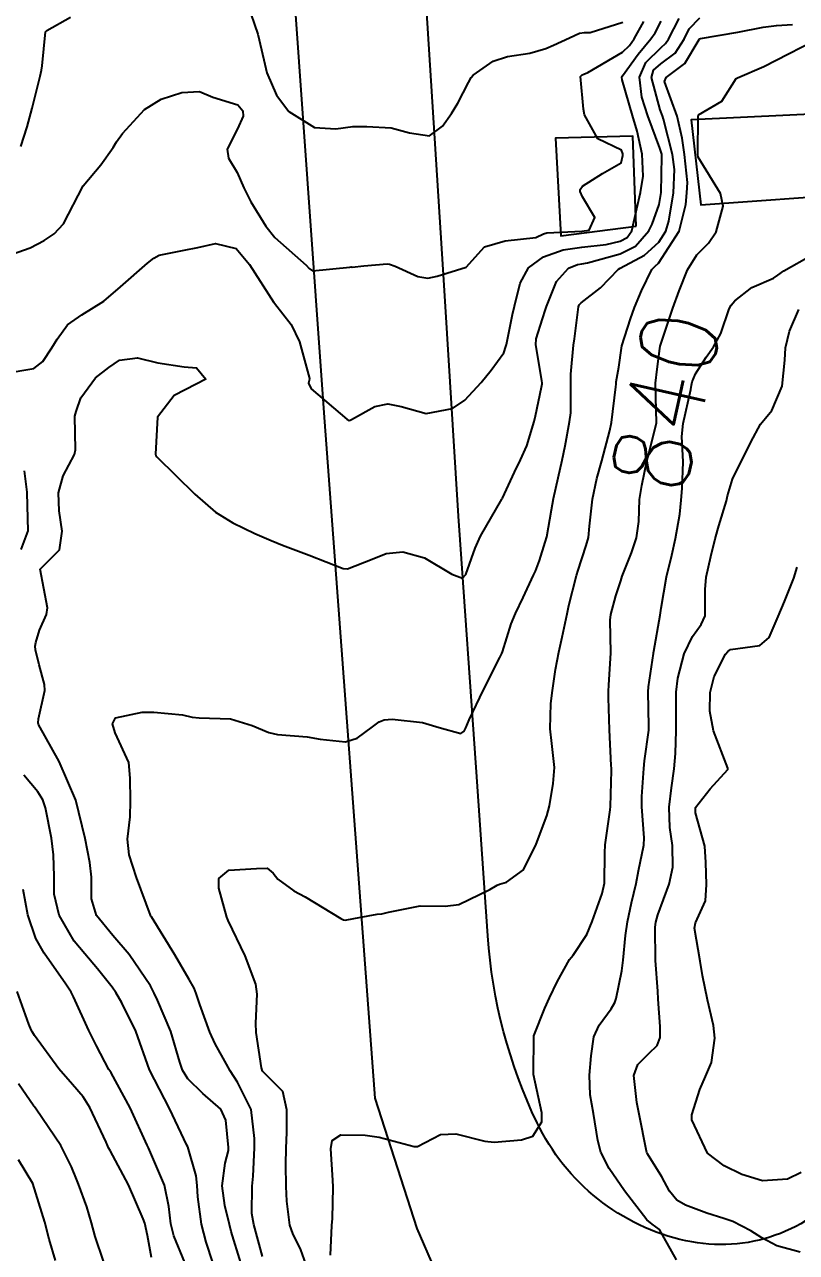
# Model space of a CAD drawing. Header units: metres. Extents: x 307586 to 320046, y 7427249 to 7434250.
# Drawn here: x 319321.3 to 319361.5, y 7429254.4 to 7429318.4 of the extents above; entities that cross this region are included whole.
import ezdxf
from ezdxf.enums import TextEntityAlignment as Align

# ---------------------------------------------------------------- set-up
doc = ezdxf.new("R2010")
doc.units = ezdxf.units.M
doc.header["$MEASUREMENT"] = 0
for name, color, linetype in [('Cotas', 45, 'Continuous'), ('Curvas de Nivel 1m', 11, 'Continuous'), ('Curvas de Nivel 5m', 15, 'Continuous'), ('Edificações', 30, 'Continuous'), ('Vias Primárias', 230, 'Continuous')]:
    doc.layers.add(name, color=color, linetype=linetype)
doc.styles.add('Style-STANDARD', font='STANDARD.shx')

msp = doc.modelspace()

# ---------------------------------------------------------------- linework, layer by layer
at = {"layer": 'Curvas de Nivel 1m', "flags": 128}
for points, elevation in [([(319332.898, 7429319.436), (319333.435, 7429317.87), (319333.749, 7429316.541), (319333.896, 7429315.865), (319334.401, 7429314.688), (319335.047, 7429313.853), (319336.385, 7429313.015), (319337.506, 7429312.945), (319338.385, 7429313.062), (319339.117, 7429313.071), (319340.385, 7429313.001), (319341.34, 7429312.733), (319342.381, 7429312.573), (319343.055, 7429313.085), (319343.518, 7429313.749), (319343.857, 7429314.287), (319344.417, 7429315.361), (319344.548, 7429315.611), (319344.653, 7429315.738), (319345.691, 7429316.466), (319346.433, 7429316.703), (319347.61, 7429316.878), (319348.437, 7429317.125), (319348.833, 7429317.292), (319349.675, 7429317.678), (319350.2, 7429317.918), (319350.446, 7429317.955), (319350.743, 7429317.963), (319352.451, 7429318.493)], 834), ([(319320.225, 7429300.195), (319321.769, 7429300.467), (319322.235, 7429300.822), (319322.701, 7429301.54), (319322.981, 7429301.993), (319323.516, 7429302.732), (319324.266, 7429303.258), (319325.405, 7429303.963), (319326.281, 7429304.714), (319327.685, 7429305.939), (319328.023, 7429306.209), (319328.299, 7429306.358), (319329.592, 7429306.629), (319330.306, 7429306.762), (319331.232, 7429306.973), (319332.305, 7429306.716), (319332.993, 7429305.873), (319334.273, 7429303.902), (319334.291, 7429303.877), (319334.307, 7429303.859), (319335.164, 7429302.749), (319335.598, 7429301.84), (319336.126, 7429299.93), (319336.117, 7429299.832), (319336.081, 7429299.691), (319336.219, 7429299.397), (319338.075, 7429297.811), (319338.202, 7429297.757), (319338.245, 7429297.767), (319338.32, 7429297.809), (319339.531, 7429298.476), (319340.211, 7429298.622), (319340.904, 7429298.473), (319342.206, 7429298.112), (319343.578, 7429298.377), (319344.214, 7429298.811), (319345.064, 7429299.727), (319345.583, 7429300.37), (319346.246, 7429301.276), (319346.363, 7429301.597), (319346.382, 7429301.709), (319346.707, 7429303.267), (319346.809, 7429303.705), (319347.094, 7429304.898), (319347.538, 7429305.698), (319348.309, 7429306.276), (319349.346, 7429306.647), (319350.314, 7429306.774), (319351.582, 7429306.917), (319352.317, 7429307.092), (319352.677, 7429307.278), (319352.921, 7429307.634), (319353.171, 7429308.795), (319353.377, 7429309.63), (319353.514, 7429310.47), (319353.456, 7429311.629), (319353.195, 7429312.822), (319352.952, 7429313.634), (319352.421, 7429315.489), (319352.392, 7429315.64), (319352.424, 7429315.702), (319353.243, 7429316.824), (319353.902, 7429317.625), (319354.129, 7429317.94), (319354.452, 7429318.543)], 836), ([(319321.092, 7429312.019), (319321.411, 7429313.043), (319321.679, 7429314.011), (319322.097, 7429315.692), (319322.168, 7429316.004), (319322.198, 7429316.222), (319322.37, 7429318.001), (319322.444, 7429318.073), (319323.674, 7429318.765)], 834), ([(319332.543, 7429253.871), (319332.051, 7429255.515), (319331.958, 7429255.877), (319331.708, 7429256.868), (319331.582, 7429257.882), (319331.735, 7429259.065), (319331.901, 7429259.719), (319331.909, 7429259.878), (319331.764, 7429261.313), (319331.512, 7429261.884), (319330.57, 7429262.687), (319329.788, 7429263.462), (319329.519, 7429263.913), (319329.379, 7429264.332), (319328.895, 7429265.919), (319328.206, 7429267.558), (319328.034, 7429267.928), (319327.847, 7429268.3), (319326.741, 7429269.941), (319325.878, 7429270.926), (319325.032, 7429271.963), (319324.778, 7429272.843), (319324.765, 7429273.967), (319324.682, 7429274.73), (319324.443, 7429275.972), (319323.963, 7429277.98), (319323.094, 7429279.989), (319322.012, 7429281.912), (319321.992, 7429282), (319322.015, 7429282.204), (319322.337, 7429283.69), (319322.319, 7429283.997), (319322.043, 7429285.026), (319321.858, 7429285.81), (319321.844, 7429286.003), (319321.867, 7429286.191), (319322.065, 7429286.825), (319322.43, 7429287.644), (319322.484, 7429287.996), (319322.103, 7429290), (319323.097, 7429291.011), (319323.249, 7429291.989), (319323.093, 7429293.041), (319323.045, 7429293.991), (319323.288, 7429294.863), (319323.878, 7429295.983), (319323.945, 7429296.214), (319323.911, 7429297.983), (319323.964, 7429298.223), (319324.212, 7429298.928), (319324.976, 7429299.969), (319325.673, 7429300.517), (319326.237, 7429300.896), (319327.164, 7429301.016), (319328.235, 7429300.762), (319329.601, 7429300.547), (319330.232, 7429300.49), (319330.724, 7429299.902), (319330.22, 7429299.642), (319329.074, 7429299.061), (319328.203, 7429297.93), (319328.109, 7429295.995), (319328.125, 7429295.93), (319328.172, 7429295.857), (319330.153, 7429293.91), (319331.226, 7429292.976), (319332.138, 7429292.422), (319333.286, 7429291.868), (319334.127, 7429291.496), (319334.715, 7429291.261), (319336.116, 7429290.734), (319337.881, 7429290.037), (319338.106, 7429290.023), (319339.39, 7429290.521), (319340.118, 7429290.823), (319340.989, 7429290.908), (319342.116, 7429290.6), (319343.54, 7429289.746), (319344.101, 7429289.532), (319344.271, 7429289.737), (319344.751, 7429291.103), (319345.043, 7429291.726), (319346.152, 7429293.644), (319346.176, 7429293.687), (319346.182, 7429293.71), (319346.807, 7429295.063), (319347.123, 7429295.701), (319347.451, 7429296.437), (319347.832, 7429297.694), (319347.901, 7429297.998), (319348.221, 7429299.485), (319348.251, 7429299.661), (319348.251, 7429299.69), (319348.225, 7429299.833), (319347.919, 7429301.693), (319347.941, 7429302.008), (319348.266, 7429303.048), (319348.424, 7429303.535), (319348.473, 7429303.688), (319348.986, 7429304.99), (319349.624, 7429305.677), (319350.095, 7429305.882), (319350.305, 7429305.919), (319350.603, 7429305.962), (319352.311, 7429306.424), (319353.111, 7429306.836), (319353.805, 7429307.625), (319353.972, 7429307.978), (319354.337, 7429309), (319354.452, 7429309.619), (319354.489, 7429311.501), (319354.474, 7429311.619), (319354.376, 7429311.935), (319353.754, 7429313.626), (319353.437, 7429314.6), (319353.322, 7429315.631), (319353.656, 7429316.403), (319354.439, 7429317.183), (319354.669, 7429317.389), (319354.823, 7429317.616), (319355.38, 7429318.684)], 837), ([(319333.676, 7429254.197), (319333.227, 7429255.865), (319333.124, 7429256.443), (319333.143, 7429257.866), (319333.196, 7429258.397), (319333.258, 7429259.865), (319333.267, 7429260.348), (319333.084, 7429261.867), (319332.379, 7429263.282), (319332, 7429263.878), (319331.796, 7429264.231), (319331.206, 7429265.288), (319330.931, 7429265.893), (319330.412, 7429267.324), (319330.228, 7429267.904), (319330.114, 7429268.175), (319329.85, 7429268.625), (319329.11, 7429269.918), (319327.892, 7429271.891), (319327.867, 7429271.93), (319327.847, 7429271.977), (319327.114, 7429273.938), (319326.734, 7429275.133), (319326.65, 7429275.943), (319326.778, 7429277.114), (319326.807, 7429277.942), (319326.789, 7429279.128), (319326.716, 7429279.943), (319326.006, 7429281.48), (319325.861, 7429281.952), (319326.016, 7429282.256), (319327.402, 7429282.553), (319328.019, 7429282.556), (319329.514, 7429282.419), (319330.017, 7429282.305), (319330.383, 7429282.271), (319332.016, 7429282.208), (319333.134, 7429281.869), (319334.008, 7429281.502), (319334.458, 7429281.401), (319336.004, 7429281.265), (319336.683, 7429281.143), (319338.001, 7429281.009), (319338.603, 7429281.204), (319339.409, 7429281.796), (319339.761, 7429282.047), (319340.017, 7429282.155), (319340.43, 7429282.197), (319342.015, 7429282.016), (319342.884, 7429281.751), (319344.009, 7429281.455), (319344.183, 7429281.565), (319344.265, 7429281.736), (319344.451, 7429282.167), (319345.183, 7429283.723), (319346.05, 7429285.404), (319346.143, 7429285.619), (319346.174, 7429285.709), (319346.624, 7429287.158), (319346.852, 7429287.702), (319347.262, 7429288.527), (319347.804, 7429289.693), (319347.897, 7429289.901), (319348.115, 7429290.465), (319348.411, 7429291.405), (319348.484, 7429291.686), (319348.731, 7429293.1), (319348.833, 7429293.683), (319349.081, 7429294.769), (319349.291, 7429295.679), (319349.44, 7429296.428), (319349.676, 7429297.675), (319349.732, 7429298.151), (319349.747, 7429299.675), (319349.743, 7429300.162), (319349.88, 7429301.674), (319349.929, 7429302.001), (319350.132, 7429303.671), (319350.17, 7429303.775), (319350.276, 7429303.882), (319351.284, 7429304.659), (319352.225, 7429305.641), (319352.303, 7429305.684), (319353.575, 7429306.362), (319354.317, 7429307.033), (319354.69, 7429307.614), (319354.848, 7429308.135), (319355.084, 7429309.613), (319355.146, 7429310.827), (319355.038, 7429311.613), (319354.56, 7429313.449), (319354.509, 7429313.619), (319354.398, 7429313.939), (319353.941, 7429315.625), (319354.053, 7429315.998), (319354.43, 7429316.322), (319355.172, 7429316.876), (319355.64, 7429317.608), (319355.907, 7429318.146), (319356.454, 7429318.72)], 838), ([(319335.941, 7429253.827), (319335.68, 7429254.545), (319335.259, 7429255.407), (319335.103, 7429255.839), (319334.951, 7429257.081), (319334.92, 7429257.842), (319334.89, 7429258.998), (319334.906, 7429259.843), (319334.938, 7429260.659), (319334.954, 7429261.842), (319334.739, 7429262.802), (319333.792, 7429263.739), (319333.687, 7429263.861), (319333.622, 7429264.034), (319333.355, 7429265.865), (319333.329, 7429266.357), (319333.394, 7429267.864), (319333.325, 7429268.389), (319332.778, 7429269.871), (319331.89, 7429271.708), (319331.828, 7429271.881), (319331.41, 7429273.389), (319331.409, 7429273.888), (319331.917, 7429274.328), (319333.363, 7429274.421), (319333.919, 7429274.44), (319334.232, 7429274.172), (319334.479, 7429273.852), (319335.316, 7429273.248), (319335.904, 7429272.938), (319337.766, 7429271.811), (319337.892, 7429271.735), (319337.982, 7429271.719), (319338.437, 7429271.805), (319339.657, 7429272.03), (319339.896, 7429272.06), (319340.247, 7429272.136), (319341.9, 7429272.474), (319343.186, 7429272.461), (319343.901, 7429272.543), (319345.518, 7429273.325), (319345.911, 7429273.55), (319346.024, 7429273.596), (319346.389, 7429273.705), (319347.276, 7429274.34), (319347.933, 7429275.69), (319348.485, 7429277.154), (319348.624, 7429277.683), (319348.82, 7429278.836), (319348.886, 7429279.681), (319348.757, 7429280.927), (319348.659, 7429281.684), (319348.698, 7429283.011), (319348.788, 7429283.682), (319348.942, 7429284.788), (319349.107, 7429285.68), (319349.288, 7429286.46), (319349.544, 7429287.675), (319349.644, 7429288.117), (319350.04, 7429289.671), (319350.055, 7429289.72), (319350.106, 7429289.894), (319350.546, 7429291.244), (319350.656, 7429291.662), (319350.72, 7429292.243), (319350.864, 7429293.659), (319351.096, 7429294.729), (319351.353, 7429295.652), (319351.78, 7429297.228), (319351.865, 7429297.645), (319352.084, 7429299.504), (319352.098, 7429299.642), (319352.11, 7429299.756), (319352.236, 7429300.535), (319352.376, 7429301.513), (319352.403, 7429301.639), (319352.85, 7429303.051), (319353.061, 7429303.632), (319353.416, 7429304.499), (319353.953, 7429305.624), (319354.134, 7429305.792), (319354.306, 7429305.943), (319355.384, 7429307.604), (319355.728, 7429308.997), (319355.788, 7429309.606), (319355.812, 7429310.144), (319355.658, 7429311.607), (319355.533, 7429312.457), (319355.286, 7429313.611), (319354.623, 7429315.415), (319354.699, 7429315.617), (319355.687, 7429316.35), (319356.417, 7429317.6), (319356.443, 7429317.634), (319356.489, 7429317.645), (319358.447, 7429317.972), (319359.765, 7429318.241), (319360.451, 7429318.328), (319361.295, 7429318.381)], 839), ([(319355.243, 7429254.033), (319354.366, 7429255.61), (319353.983, 7429255.893), (319353.708, 7429256.122), (319352.542, 7429257.632), (319351.734, 7429258.781), (319351.301, 7429259.644), (319351.146, 7429260.255), (319350.924, 7429261.653), (319350.748, 7429262.621), (319350.705, 7429263.656), (319350.802, 7429264.654), (319350.942, 7429265.653), (319351.216, 7429266.255), (319351.835, 7429267.109), (319352.037, 7429267.442), (319352.1, 7429267.637), (319352.402, 7429269.09), (319352.468, 7429269.634), (319352.596, 7429270.919), (319352.687, 7429271.632), (319352.904, 7429272.629), (319353.141, 7429273.628), (319353.257, 7429274.293), (319353.541, 7429275.624), (319353.567, 7429276.004), (319353.44, 7429277.625), (319353.435, 7429278.158), (319353.549, 7429279.624), (319353.586, 7429280.027), (319353.8, 7429281.622), (319353.809, 7429281.828), (319353.768, 7429283.623), (319353.787, 7429283.872), (319354.041, 7429285.62), (319354.043, 7429285.64), (319354.064, 7429285.743), (319354.401, 7429287.615), (319354.449, 7429287.977), (319354.728, 7429289.611), (319354.997, 7429290.729), (319355.194, 7429291.604), (319355.414, 7429292.869), (319355.492, 7429293.6), (319355.546, 7429294.215), (319355.594, 7429295.599), (319355.516, 7429296.92), (319355.584, 7429297.599), (319355.987, 7429299.36), (319356.023, 7429299.593), (319356.053, 7429299.765), (319356.232, 7429300.182), (319356.784, 7429301.046), (319357.172, 7429301.581), (319357.547, 7429302.29), (319357.992, 7429303.573), (319358.088, 7429303.76), (319358.279, 7429303.989), (319359.177, 7429304.673), (319360.297, 7429305.171), (319360.525, 7429305.321), (319360.837, 7429305.542), (319362.312, 7429306.382)], 841), ([(319361.687, 7429254.431), (319360.467, 7429254.756), (319359.698, 7429255.182), (319359.125, 7429255.549), (319358.175, 7429256.031), (319357.709, 7429256.188), (319356.828, 7429256.463), (319355.716, 7429256.877), (319355.258, 7429257.137), (319354.888, 7429257.603), (319354.482, 7429258.361), (319353.742, 7429259.55), (319353.701, 7429259.62), (319353.681, 7429259.683), (319353.306, 7429261.625), (319353.178, 7429262.227), (319353.026, 7429263.628), (319353.228, 7429264.197), (319353.81, 7429264.771), (319354.235, 7429265.196), (319354.4, 7429265.611), (319354.398, 7429266.181), (319354.298, 7429267.613), (319354.265, 7429268.032), (319354.156, 7429269.616), (319354.14, 7429271.365), (319354.168, 7429271.616), (319354.276, 7429271.994), (319354.864, 7429273.606), (319355.048, 7429274.482), (319355.029, 7429275.604), (319354.902, 7429276.555), (319354.861, 7429277.607), (319354.987, 7429278.619), (319355.128, 7429279.603), (319355.192, 7429280.405), (319355.222, 7429281.602), (319355.221, 7429282.798), (319355.235, 7429283.602), (319355.313, 7429284.332), (319355.644, 7429285.596), (319356.072, 7429286.496), (319356.535, 7429287.129), (319356.737, 7429287.583), (319356.738, 7429288.942), (319356.783, 7429289.583), (319357.038, 7429290.662), (319357.252, 7429291.579), (319357.452, 7429292.265), (319357.85, 7429293.573), (319357.909, 7429293.82), (319358.17, 7429294.689), (319358.451, 7429295.295), (319358.596, 7429295.566), (319359.124, 7429296.63), (319359.627, 7429297.556), (319359.879, 7429297.88), (319360.21, 7429298.272), (319360.749, 7429299.542), (319360.887, 7429300.897), (319360.916, 7429301.54), (319361.129, 7429302.404), (319361.609, 7429303.53)], 842), ([(319321.102, 7429291.032), (319321.48, 7429292.01), (319321.437, 7429293.302), (319321.423, 7429294.011), (319321.28, 7429295.13)], 836), ([(319361.734, 7429258.58), (319361.026, 7429258.231), (319359.729, 7429258.143), (319358.653, 7429258.477), (319357.736, 7429258.927), (319356.864, 7429259.579), (319356.04, 7429261.316), (319356.047, 7429261.587), (319356.459, 7429262.911), (319356.752, 7429263.58), (319357.066, 7429264.315), (319357.245, 7429265.576), (319357.168, 7429266.239), (319356.867, 7429267.58), (319356.603, 7429268.835), (319356.477, 7429269.584), (319356.176, 7429271.3), (319356.241, 7429271.587), (319356.751, 7429272.734), (319356.803, 7429273.581), (319356.777, 7429274.735), (319356.724, 7429275.582), (319356.232, 7429277.316), (319356.241, 7429277.587), (319356.994, 7429278.559), (319357.913, 7429279.571), (319357.913, 7429279.642), (319357.178, 7429281.578), (319356.988, 7429282.616), (319356.995, 7429283.58), (319357.206, 7429284.418), (319357.803, 7429285.573), (319357.911, 7429285.725), (319358.065, 7429285.822), (319359.592, 7429286.031), (319360.072, 7429286.448), (319360.54, 7429287.543), (319360.872, 7429288.319), (319361.365, 7429289.531), (319361.53, 7429290.111)], 843), ([(319331.096, 7429253.886), (319330.75, 7429254.956), (319330.494, 7429255.892), (319330.304, 7429257.311), (319330.273, 7429257.902), (319330.228, 7429258.403), (319329.781, 7429259.909), (319329.744, 7429259.995), (319328.834, 7429261.919), (319327.793, 7429263.93), (319327.083, 7429265.937), (319326.356, 7429267.424), (319326.037, 7429267.948), (319325.846, 7429268.225), (319325.086, 7429269.192), (319324.416, 7429269.972), (319323.873, 7429270.632), (319323.087, 7429271.988), (319322.822, 7429273.073), (319322.82, 7429273.991), (319322.798, 7429275.118), (319322.69, 7429275.992), (319322.382, 7429277.571), (319322.231, 7429277.997), (319321.967, 7429278.409), (319321.247, 7429279.283)], 836), ([(319327.894, 7429254.145), (319327.687, 7429255.301), (319327.541, 7429255.932), (319327.456, 7429256.173), (319326.69, 7429257.94), (319325.741, 7429259.727), (319325.663, 7429259.872), (319325.628, 7429259.952), (319325.539, 7429260.161), (319324.688, 7429261.966), (319324.332, 7429262.525), (319323.785, 7429263.157), (319323.077, 7429263.987), (319321.81, 7429265.716), (319321.692, 7429265.882), (319321.626, 7429266.003), (319321.511, 7429266.311), (319320.906, 7429268.014)], 834), ([(319325.401, 7429253.954), (319324.964, 7429255.239), (319324.768, 7429255.964), (319324.532, 7429256.795), (319324.095, 7429257.974), (319323.988, 7429258.239), (319323.732, 7429258.871), (319323.166, 7429259.986), (319321.886, 7429261.884), (319321.805, 7429262), (319321.773, 7429262.041), (319320.972, 7429263.199)], 833), ([(319322.888, 7429253.988), (319322.563, 7429255.112), (319322.346, 7429255.993), (319321.723, 7429258), (319320.967, 7429259.244)], 832)]:
    msp.add_lwpolyline(points, dxfattribs=dict(at, elevation=elevation))
at = {"layer": 'Curvas de Nivel 5m', "flags": 128}
for points, elevation in [([(319320.297, 7429306.299), (319321.569, 7429306.745), (319322.31, 7429307.126), (319322.832, 7429307.478), (319323.311, 7429307.99), (319324.343, 7429309.98), (319325.258, 7429311.072), (319325.892, 7429311.965), (319326.075, 7429312.264), (319326.38, 7429312.7), (319327.531, 7429313.943), (319328.398, 7429314.483), (319329.48, 7429314.842), (319330.403, 7429314.886), (319331.096, 7429314.596), (319332.396, 7429314.185), (319332.646, 7429313.877), (319332.673, 7429313.594), (319332.383, 7429312.936), (319331.83, 7429311.888), (319331.9, 7429311.421), (319332.355, 7429310.666), (319332.702, 7429309.876), (319333.073, 7429309.135), (319333.847, 7429307.865), (319334.314, 7429307.274), (319335.945, 7429305.843), (319336.117, 7429305.667), (319336.29, 7429305.542), (319338.225, 7429305.743), (319338.292, 7429305.748), (319338.357, 7429305.745), (319338.96, 7429305.803), (319340.168, 7429305.918), (319340.295, 7429305.9), (319340.587, 7429305.786), (319341.771, 7429305.251), (319342.287, 7429305.168), (319342.783, 7429305.261), (319344.293, 7429305.74), (319345.242, 7429306.798), (319346.317, 7429307.114), (319347.913, 7429307.289), (319348.321, 7429307.479), (319348.485, 7429307.525), (319350.322, 7429307.613), (319350.694, 7429307.664), (319350.996, 7429308.327), (319350.34, 7429309.407), (319350.226, 7429309.671), (319350.235, 7429309.78), (319350.347, 7429309.953), (319351.394, 7429310.618), (319352.366, 7429311.164), (319352.453, 7429311.558), (319352.451, 7429311.639), (319352.375, 7429311.833), (319351.152, 7429312.43), (319350.453, 7429313.669), (319350.397, 7429313.974), (319350.249, 7429315.672), (319350.335, 7429315.76), (319350.424, 7429315.789), (319350.629, 7429315.871), (319352.436, 7429316.936), (319352.79, 7429317.286), (319353.034, 7429317.634), (319353.549, 7429318.532)], 835), ([(319337.22, 7429254.272), (319337.298, 7429255.814), (319337.322, 7429256.191), (319337.359, 7429257.814), (319337.351, 7429258.189), (319337.237, 7429259.815), (319337.31, 7429260.254), (319337.754, 7429260.548), (319339.031, 7429260.52), (319339.752, 7429260.412), (319341.572, 7429259.937), (319341.746, 7429259.934), (319342.952, 7429260.551), (319343.756, 7429260.594), (319345.262, 7429260.205), (319345.75, 7429260.155), (319347.168, 7429260.279), (319347.755, 7429260.471), (319348.232, 7429261.217), (319348.226, 7429261.685), (319347.793, 7429263.69), (319347.813, 7429265.69), (319348.38, 7429267.139), (319348.632, 7429267.682), (319349.026, 7429268.504), (319349.671, 7429269.672), (319349.759, 7429269.776), (319349.866, 7429269.895), (319350.571, 7429270.972), (319350.85, 7429271.656), (319351.37, 7429273.11), (319351.492, 7429273.646), (319351.518, 7429275.228), (319351.527, 7429275.646), (319351.792, 7429277.474), (319351.812, 7429277.642), (319351.859, 7429279.519), (319351.856, 7429279.642), (319351.839, 7429279.788), (319351.753, 7429281.644), (319351.694, 7429283.31), (319351.699, 7429283.645), (319351.727, 7429283.956), (319351.817, 7429285.644), (319351.789, 7429287.354), (319351.824, 7429287.644), (319352.093, 7429288.609), (319352.339, 7429289.399), (319352.417, 7429289.637), (319352.894, 7429290.859), (319353.166, 7429291.63), (319353.276, 7429292.494), (319353.324, 7429293.628), (319353.434, 7429294.357), (319353.708, 7429295.625), (319353.796, 7429296.015), (319354.203, 7429297.62), (319354.148, 7429299.621), (319354.152, 7429299.693), (319354.235, 7429300.432), (319354.369, 7429301.501), (319354.392, 7429301.618), (319354.461, 7429301.823), (319355.059, 7429303.608), (319355.379, 7429304.511), (319355.811, 7429305.597), (319356.311, 7429306.385), (319356.907, 7429306.994), (319357.318, 7429307.58), (319357.671, 7429308.911), (319357.541, 7429309.582), (319356.371, 7429311.459), (319356.35, 7429311.6), (319356.349, 7429311.624), (319356.378, 7429313.6), (319356.394, 7429313.68), (319357.609, 7429314.378), (319358.351, 7429315.571), (319358.423, 7429315.606), (319359.799, 7429316.186), (319360.433, 7429316.52), (319362.394, 7429317.521)], 840), ([(319329.641, 7429253.9), (319329.067, 7429255.289), (319328.912, 7429255.912), (319328.803, 7429256.817), (319328.576, 7429257.921), (319327.742, 7429259.863), (319327.706, 7429259.93), (319327.672, 7429260.002), (319326.792, 7429261.94), (319325.791, 7429263.771), (319325.72, 7429263.879), (319325.671, 7429263.952), (319325.023, 7429265.18), (319324.626, 7429265.968), (319323.839, 7429267.725), (319323.714, 7429267.981), (319323.441, 7429268.39), (319322.298, 7429269.996), (319321.874, 7429270.77), (319321.447, 7429272.007), (319321.219, 7429273.323)], 835)]:
    msp.add_lwpolyline(points, dxfattribs=dict(at, elevation=elevation))
at = {"layer": 'Edificações'}
for points in [[(319376.93, 7429314.409), (319356.011, 7429313.404), (319356.515, 7429308.99), (319373.015, 7429310.163), (319376.93, 7429314.409)], [(319353.14, 7429307.872), (319352.972, 7429312.565), (319348.945, 7429312.453), (319349.224, 7429307.369), (319353.14, 7429307.872)]]:
    msp.add_lwpolyline(points, dxfattribs=at)
at = {"layer": 'Vias Primárias'}
msp.add_lwpolyline([(319456.136, 7429301.352), (319437.417, 7429299.777), (319422.008, 7429297.576), (319410.943, 7429293.27), (319400.552, 7429287.815, 0.082816), (319385.363, 7429277.247), (319376.864, 7429268.953), (319364.182, 7429258.008, -0.285926), (319355.739, 7429255.02, -0.230893), (319347.982, 7429261.173, -0.094519), (319345.416, 7429270.904), (319344.84, 7429279.195), (319343.896, 7429292.774), (319343.162, 7429304.523), (319341.721, 7429327.192), (319341.198, 7429335.888), (319340.537, 7429347.359), (319339.792, 7429356.712, 0.02973), (319339.131, 7429370.772, -0.015339), (319338.384, 7429380.62, 0.060218), (319337.145, 7429388.048, -0.006535), (319334.992, 7429395.751, 0.22985), (319326.812, 7429405.242), (319316.624, 7429409.641)], format="xyb", dxfattribs=at)
msp.add_lwpolyline([(319456.136, 7429301.352), (319437.417, 7429299.777), (319422.008, 7429297.576), (319410.943, 7429293.27), (319400.552, 7429287.815, 0.082816), (319385.363, 7429277.247), (319376.864, 7429268.953), (319364.182, 7429258.008, -0.285926), (319355.739, 7429255.02, -0.230893), (319347.982, 7429261.173, -0.094519), (319345.416, 7429270.904), (319344.84, 7429279.195), (319343.896, 7429292.774), (319343.162, 7429304.523), (319341.721, 7429327.192), (319341.198, 7429335.888), (319340.537, 7429347.359), (319339.792, 7429356.712, 0.02973), (319339.131, 7429370.772, -0.015339), (319338.384, 7429380.62, 0.060218), (319337.145, 7429388.048, -0.006535), (319334.992, 7429395.751, 0.22985), (319326.812, 7429405.242), (319316.624, 7429409.641)], format="xyb", dxfattribs=at)
msp.add_lwpolyline([(319344.49, 7429249.307), (319341.739, 7429255.662), (319339.555, 7429262.453), (319336.884, 7429298.141), (319333.001, 7429352.765), (319331.296, 7429381.446), (319329.859, 7429388.636), (319328.97, 7429391.664)], dxfattribs=at)
msp.add_lwpolyline([(319344.49, 7429249.307), (319341.739, 7429255.662), (319339.555, 7429262.453), (319336.884, 7429298.141), (319333.001, 7429352.765), (319331.296, 7429381.446), (319329.859, 7429388.636), (319328.97, 7429391.664)], dxfattribs=at)
msp.add_rational_spline([(319426.323, 7429109.899), (319424.377, 7429109.647), (319422.432, 7429109.394), (319416.523, 7429108.203), (319410.614, 7429107.011), (319404.755, 7429105.698), (319398.897, 7429104.386), (319392.541, 7429103.022), (319386.185, 7429101.659), (319380.519, 7429100.639), (319374.853, 7429099.619), (319369.129, 7429099.533), (319363.405, 7429099.446), (319354.074, 7429099.873), (319344.743, 7429100.3), (319338.643, 7429100.759), (319332.544, 7429101.218), (319328.065, 7429102.546), (319323.587, 7429103.875), (319320.368, 7429105.51), (319317.149, 7429107.144), (319313.761, 7429110.005), (319310.372, 7429112.865), (319306.814, 7429116.644), (319303.256, 7429120.422), (319299.867, 7429124.169), (319296.478, 7429127.916), (319293.481, 7429131.866), (319290.484, 7429135.815), (319288.306, 7429138.983), (319286.127, 7429142.151), (319283.487, 7429146.188), (319280.847, 7429150.225), (319278.549, 7429154.005), (319276.251, 7429157.784), (319273.901, 7429161.822), (319271.55, 7429165.86), (319270.205, 7429169.198), (319268.859, 7429172.536), (319267.361, 7429176.809), (319265.863, 7429181.081), (319263.803, 7429185.715), (319261.743, 7429190.348), (319260.499, 7429193.807), (319259.255, 7429197.267), (319257.635, 7429201.779), (319256.016, 7429206.291), (319254.959, 7429209.493), (319253.903, 7429212.696), (319252.608, 7429217.641), (319251.313, 7429222.586), (319249.63, 7429230.009), (319247.946, 7429237.432), (319247.119, 7429242.953), (319246.291, 7429248.475), (319244.863, 7429256.11), (319243.434, 7429263.745), (319242.505, 7429268.482), (319241.575, 7429273.219), (319240.645, 7429284.077), (319239.715, 7429294.935), (319239.547, 7429303.076), (319239.378, 7429311.217), (319239.322, 7429320.308), (319239.267, 7429329.399), (319239.436, 7429339.335), (319239.605, 7429349.27), (319239.492, 7429352.682), (319239.379, 7429356.094), (319239.729, 7429368.018), (319240.079, 7429379.942), (319240.108, 7429382.838), (319240.138, 7429385.733), (319240.9, 7429390.728), (319241.663, 7429395.723), (319243.219, 7429400.503), (319244.775, 7429405.283), (319247.565, 7429413.858), (319255.515, 7429418.113), (319260.996, 7429421.046), (319267.212, 7429420.935), (319273.126, 7429420.829), (319278.59, 7429418.564), (319286.218, 7429415.46), (319293.846, 7429412.356), (319300.523, 7429409.214), (319307.2, 7429406.073), (319314.517, 7429402.997), (319321.835, 7429399.921), (319327.449, 7429397.561), (319328.97, 7429391.664)], [1, 1, 1, 1, 1, 1, 1, 1, 1, 1, 1, 1, 1, 1, 1, 1, 1, 1, 1, 1, 1, 1, 1, 1, 1, 1, 1, 1, 1, 1, 1, 1, 1, 1, 1, 1, 1, 1, 1, 1, 1, 1, 1, 1, 1, 1, 1, 1, 1, 1, 1, 1, 1, 1, 1, 1, 1, 1, 1, 1, 1, 1, 1, 1, 1, 1, 1, 1, 1, 1, 1, 1, 1, 1, 1, 1, 1, 0.927778470966, 1, 0.967754199408, 1, 0.982472319861, 1, 1, 1, 1, 1, 1, 1, 0.895992721189, 1], degree=2, knots=[28.805863, 28.805863, 28.805863, 29.242191, 29.242191, 30.242191, 30.242191, 31.242191, 31.242191, 32.242191, 32.242191, 33.242191, 33.242191, 34.242191, 34.242191, 35.242191, 35.242191, 36.242191, 36.242191, 37.242191, 37.242191, 38.242191, 38.242191, 39.242191, 39.242191, 40.242191, 40.242191, 41.242191, 41.242191, 42.242191, 42.242191, 43.242191, 43.242191, 44.242191, 44.242191, 45.242191, 45.242191, 46.242191, 46.242191, 47.242191, 47.242191, 48.242191, 48.242191, 49.242191, 49.242191, 50.242191, 50.242191, 51.242191, 51.242191, 52.242191, 52.242191, 53.242191, 53.242191, 54.242191, 54.242191, 55.242191, 55.242191, 56.242191, 56.242191, 57.242191, 57.242191, 58.242191, 58.242191, 59.242191, 59.242191, 60.242191, 60.242191, 61.242191, 61.242191, 62.242191, 62.242191, 63.242191, 63.242191, 64.242191, 64.242191, 65.242191, 65.242191, 66.242191, 66.242191, 67.006955, 67.006955, 67.516234, 67.516234, 67.891245, 67.891245, 68.891245, 68.891245, 69.891245, 69.891245, 70.891245, 70.891245, 71.811514, 71.811514, 71.811514], dxfattribs=at)
msp.add_rational_spline([(319426.323, 7429109.899), (319424.377, 7429109.647), (319422.432, 7429109.394), (319416.523, 7429108.203), (319410.614, 7429107.011), (319404.755, 7429105.698), (319398.897, 7429104.386), (319392.541, 7429103.022), (319386.185, 7429101.659), (319380.519, 7429100.639), (319374.853, 7429099.619), (319369.129, 7429099.533), (319363.405, 7429099.446), (319354.074, 7429099.873), (319344.743, 7429100.3), (319338.643, 7429100.759), (319332.544, 7429101.218), (319328.065, 7429102.546), (319323.587, 7429103.875), (319320.368, 7429105.51), (319317.149, 7429107.144), (319313.761, 7429110.005), (319310.372, 7429112.865), (319306.814, 7429116.644), (319303.256, 7429120.422), (319299.867, 7429124.169), (319296.478, 7429127.916), (319293.481, 7429131.866), (319290.484, 7429135.815), (319288.306, 7429138.983), (319286.127, 7429142.151), (319283.487, 7429146.188), (319280.847, 7429150.225), (319278.549, 7429154.005), (319276.251, 7429157.784), (319273.901, 7429161.822), (319271.55, 7429165.86), (319270.205, 7429169.198), (319268.859, 7429172.536), (319267.361, 7429176.809), (319265.863, 7429181.081), (319263.803, 7429185.715), (319261.743, 7429190.348), (319260.499, 7429193.807), (319259.255, 7429197.267), (319257.635, 7429201.779), (319256.016, 7429206.291), (319254.959, 7429209.493), (319253.903, 7429212.696), (319252.608, 7429217.641), (319251.313, 7429222.586), (319249.63, 7429230.009), (319247.946, 7429237.432), (319247.119, 7429242.953), (319246.291, 7429248.475), (319244.863, 7429256.11), (319243.434, 7429263.745), (319242.505, 7429268.482), (319241.575, 7429273.219), (319240.645, 7429284.077), (319239.715, 7429294.935), (319239.547, 7429303.076), (319239.378, 7429311.217), (319239.322, 7429320.308), (319239.267, 7429329.399), (319239.436, 7429339.335), (319239.605, 7429349.27), (319239.492, 7429352.682), (319239.379, 7429356.094), (319239.729, 7429368.018), (319240.079, 7429379.942), (319240.108, 7429382.838), (319240.138, 7429385.733), (319240.9, 7429390.728), (319241.663, 7429395.723), (319243.219, 7429400.503), (319244.775, 7429405.283), (319247.565, 7429413.858), (319255.515, 7429418.113), (319260.996, 7429421.046), (319267.212, 7429420.935), (319273.126, 7429420.829), (319278.59, 7429418.564), (319286.218, 7429415.46), (319293.846, 7429412.356), (319300.523, 7429409.214), (319307.2, 7429406.073), (319314.517, 7429402.997), (319321.835, 7429399.921), (319327.449, 7429397.561), (319328.97, 7429391.664)], [1, 1, 1, 1, 1, 1, 1, 1, 1, 1, 1, 1, 1, 1, 1, 1, 1, 1, 1, 1, 1, 1, 1, 1, 1, 1, 1, 1, 1, 1, 1, 1, 1, 1, 1, 1, 1, 1, 1, 1, 1, 1, 1, 1, 1, 1, 1, 1, 1, 1, 1, 1, 1, 1, 1, 1, 1, 1, 1, 1, 1, 1, 1, 1, 1, 1, 1, 1, 1, 1, 1, 1, 1, 1, 1, 1, 1, 0.927778470966, 1, 0.967754199408, 1, 0.982472319861, 1, 1, 1, 1, 1, 1, 1, 0.895992721189, 1], degree=2, knots=[28.805863, 28.805863, 28.805863, 29.242191, 29.242191, 30.242191, 30.242191, 31.242191, 31.242191, 32.242191, 32.242191, 33.242191, 33.242191, 34.242191, 34.242191, 35.242191, 35.242191, 36.242191, 36.242191, 37.242191, 37.242191, 38.242191, 38.242191, 39.242191, 39.242191, 40.242191, 40.242191, 41.242191, 41.242191, 42.242191, 42.242191, 43.242191, 43.242191, 44.242191, 44.242191, 45.242191, 45.242191, 46.242191, 46.242191, 47.242191, 47.242191, 48.242191, 48.242191, 49.242191, 49.242191, 50.242191, 50.242191, 51.242191, 51.242191, 52.242191, 52.242191, 53.242191, 53.242191, 54.242191, 54.242191, 55.242191, 55.242191, 56.242191, 56.242191, 57.242191, 57.242191, 58.242191, 58.242191, 59.242191, 59.242191, 60.242191, 60.242191, 61.242191, 61.242191, 62.242191, 62.242191, 63.242191, 63.242191, 64.242191, 64.242191, 65.242191, 65.242191, 66.242191, 66.242191, 67.006955, 67.006955, 67.516234, 67.516234, 67.891245, 67.891245, 68.891245, 68.891245, 69.891245, 69.891245, 70.891245, 70.891245, 71.811514, 71.811514, 71.811514], dxfattribs=at)

# ---------------------------------------------------------------- texts
at = {"layer": 'Cotas', "style": 'Style-STANDARD'}
msp.add_text('840', height=4, rotation=77.45521, dxfattribs=at).set_placement((319354.677, 7429298.76, 840), align=Align.MIDDLE_CENTER)

doc.saveas('drawing.dxf')
